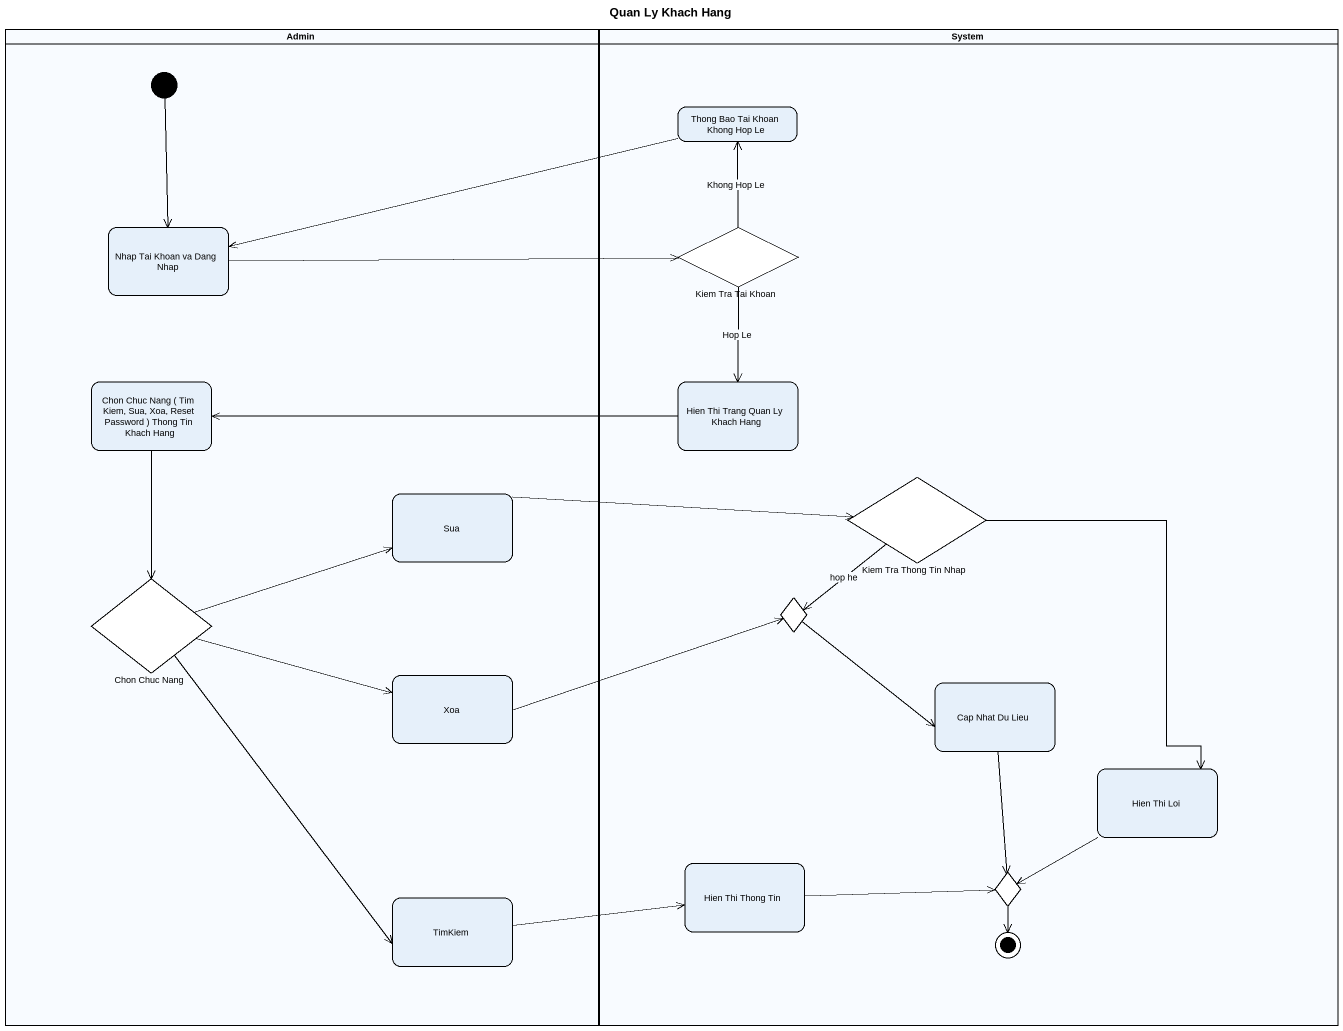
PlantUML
@startuml
title Quan Ly Khach Hang
hide empty description
state Admin <<partition>> {
  state "Nhap Tai Khoan va Dang Nhap" as Nhap_Tai_Khoan_va_Dang_Nhap
  state "Chon Chuc Nang ( Tim Kiem, Sua, Xoa, Reset Password ) Thong Tin Khach Hang" as Chon_Chuc_Nang_Tim_Kiem_Sua
  state Sua
  state "Chon Chuc Nang" as Chon_Chuc_Nang <<choice>>
  state Xoa
  state TimKiem
  [*] --> Nhap_Tai_Khoan_va_Dang_Nhap
}
state System <<partition>> {
  state "Thong Bao Tai Khoan Khong Hop Le" as Thong_Bao_Tai_Khoan_Khong
  state "Kiem Tra Tai Khoan" as Kiem_Tra_Tai_Khoan <<choice>>
  state "Hien Thi Trang Quan Ly Khach Hang" as Hien_Thi_Trang_Quan_Ly
  state "Kiem Tra Thong Tin Nhap" as Kiem_Tra_Thong_Tin_Nhap <<choice>>
  state choice1 <<choice>>
  state "Cap Nhat Du Lieu" as Cap_Nhat_Du_Lieu
  state "Hien Thi Loi" as Hien_Thi_Loi
  state "Hien Thi Thong Tin" as Hien_Thi_Thong_Tin
  state choice2 <<choice>>
  choice2 --> [*]
}
Thong_Bao_Tai_Khoan_Khong -left-> Nhap_Tai_Khoan_va_Dang_Nhap
Nhap_Tai_Khoan_va_Dang_Nhap -right-> Kiem_Tra_Tai_Khoan
Kiem_Tra_Tai_Khoan -up-> Thong_Bao_Tai_Khoan_Khong : Khong Hop Le
Kiem_Tra_Tai_Khoan --> Hien_Thi_Trang_Quan_Ly : Hop Le
Chon_Chuc_Nang_Tim_Kiem_Sua --> Chon_Chuc_Nang
Hien_Thi_Trang_Quan_Ly -left-> Chon_Chuc_Nang_Tim_Kiem_Sua
Sua -right-> Kiem_Tra_Thong_Tin_Nhap
Kiem_Tra_Thong_Tin_Nhap --> choice1 : hop he
Kiem_Tra_Thong_Tin_Nhap --> Hien_Thi_Loi
Chon_Chuc_Nang -right-> Sua
Chon_Chuc_Nang -right-> Xoa
Chon_Chuc_Nang --> TimKiem
choice1 -right-> Cap_Nhat_Du_Lieu
Xoa -right-> choice1
Cap_Nhat_Du_Lieu --> choice2
Hien_Thi_Loi -left-> choice2
TimKiem -right-> Hien_Thi_Thong_Tin
Hien_Thi_Thong_Tin -right-> choice2
@enduml
